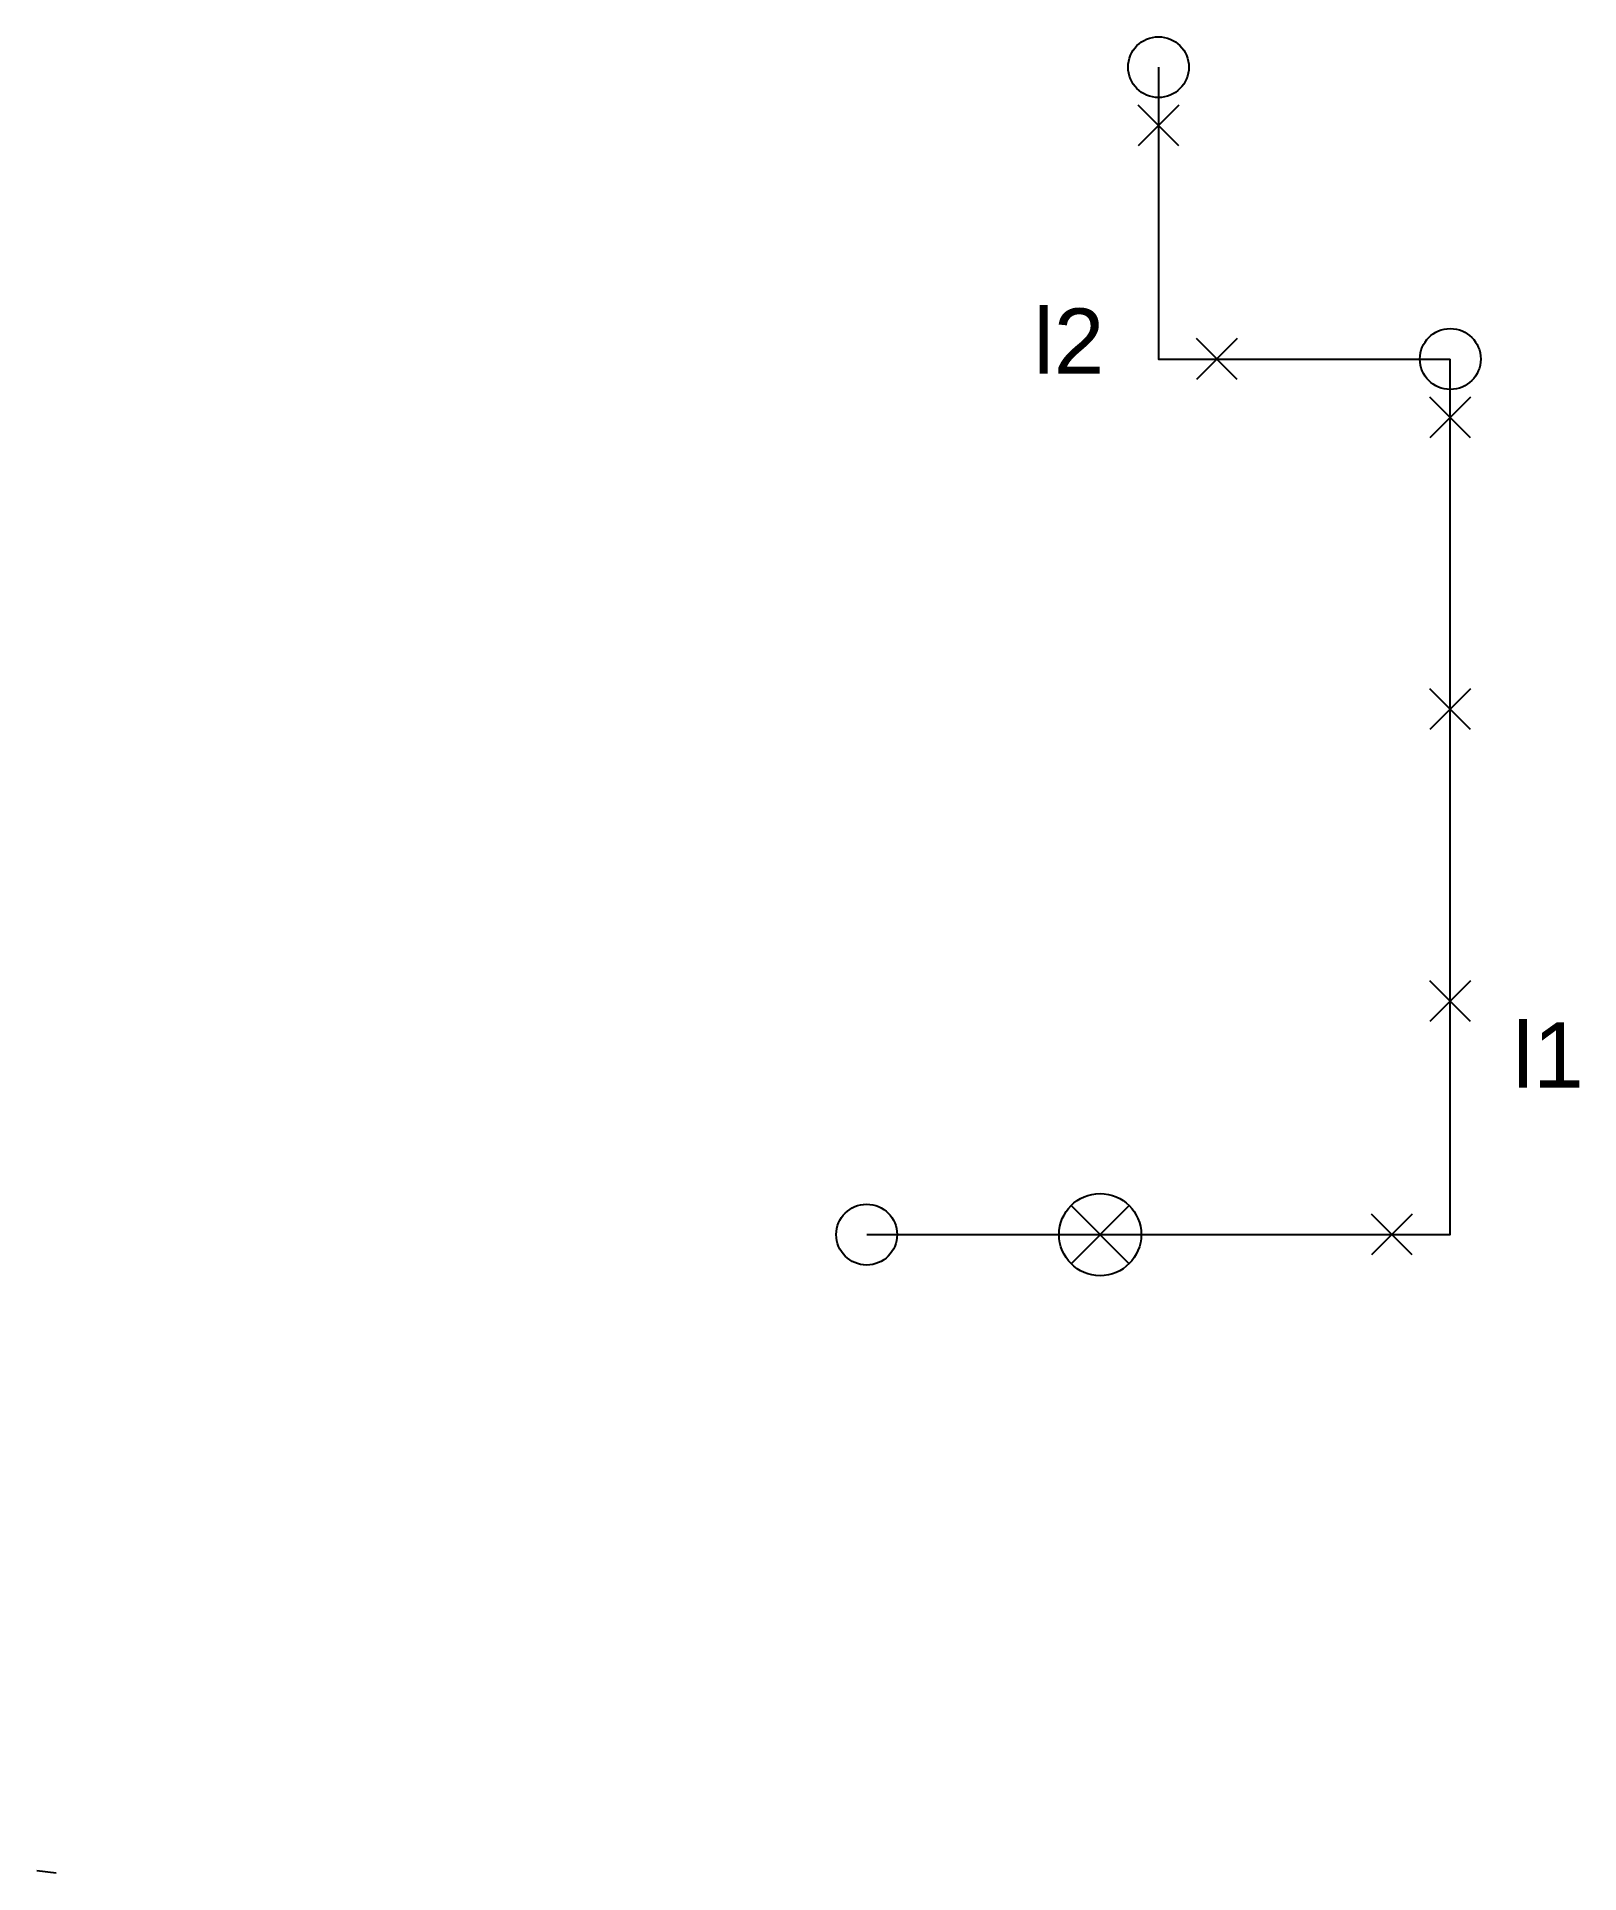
# Model space of a CAD drawing. Header units: millimetres. Extents: x -14.2 to 12.2, y -10.9 to 20.5.
import ezdxf

# ---------------------------------------------------------------- set-up
doc = ezdxf.new("R2010")
doc.units = ezdxf.units.MM
doc.styles.get("Standard").update_dxf_attribs({"font": 'Arial Regular.ttf'})

# ---------------------------------------------------------------- blocks, each defined once
blk = doc.blocks.new('touchdown')
for p, q in [((0.498, -0.498), (-0.498, 0.498)), ((0.498, 0.498), (-0.498, -0.498))]:
    blk.add_line(p, q)

msp = doc.modelspace()

# ---------------------------------------------------------------- linework, layer by layer
for p, q in [((4.498, -0.498), (3.502, 0.498)), ((4.498, 0.498), (3.502, -0.498))]:
    msp.add_line(p, q)
for points in [[(5, 20), (5, 15), (10, 15)], [(0, 0), (10, 0), (10, 15)], [(-13.89, -10.941), (-14.22, -10.897)]]:
    msp.add_lwpolyline(points)
for centre, radius in [((5, 20), 0.521), ((10, 15), 0.521), ((4, 0), 0.704), ((0, 0), 0.521)]:
    msp.add_circle(centre, radius)

# ---------------------------------------------------------------- block references
at = {"xscale": 0.7, "yscale": 0.7, "zscale": 0.7}
for p in [(5, 19), (6, 15), (10, 14), (10, 9), (10, 4), (9, 0)]:
    msp.add_blockref('touchdown', p, dxfattribs=at)

# ---------------------------------------------------------------- texts
for s, p in [('l2', (2.859, 14.75)), ('l1', (11.073, 2.52))]:
    msp.add_text(s, height=1.1159).set_placement(p)

doc.saveas('drawing.dxf')
